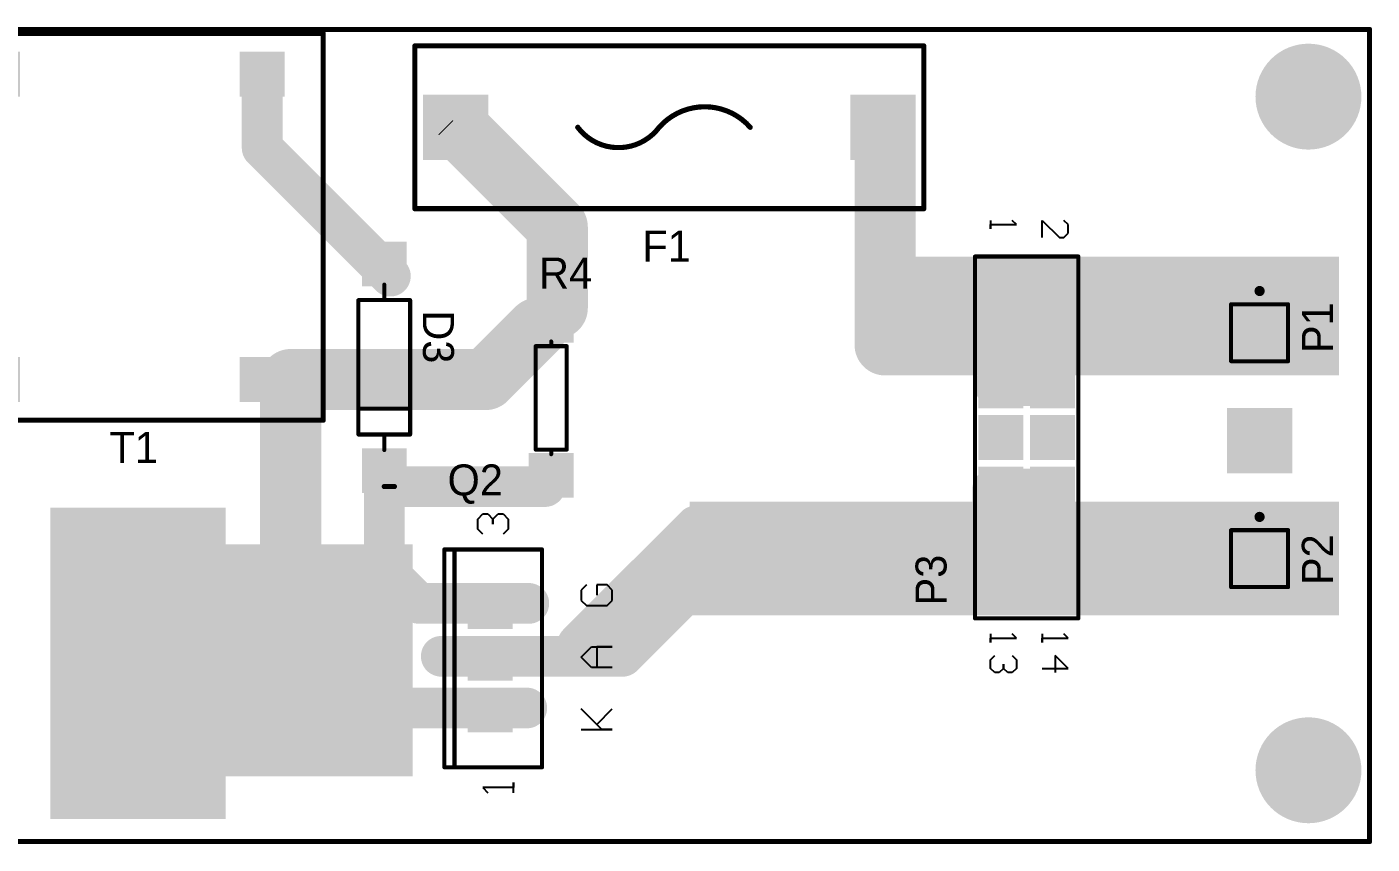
# Model space of a CAD drawing. Header units: millimetres. Extents: x 2 to 118, y 18 to 59.
# Drawn here: x 51.5 to 117.6, y 18.4 to 58.5 of the extents above; entities that cross this region are included whole.
import ezdxf

# ---------------------------------------------------------------- set-up
doc = ezdxf.new("R2010")
doc.units = ezdxf.units.MM
for name, color, linetype in [('BottomLayer', 5, 'Continuous'), ('BottomSolder', 6, 'Continuous'), ('Mechanical13', 56, 'Continuous'), ('MultiLayer', 9, 'Continuous'), ('TopLayer', 1, 'Continuous'), ('TopOverlay', 2, 'Continuous'), ('TopSolder', 216, 'Continuous')]:
    doc.layers.add(name, color=color, linetype=linetype)

# ---------------------------------------------------------------- blocks, each defined once
blk = doc.blocks.new('DIODE_0_4_3')
at = {"layer": 'BottomLayer'}
for points in [[(-6.08, -1), (-4.08, -1), (-6.08, 1), (-4.08, 1)], [(4.08, -1), (6.08, -1), (4.08, 1), (6.08, 1)]]:
    blk.add_solid(points, dxfattribs=at)
at = {"layer": 'BottomSolder'}
for points in [[(-6.182, -1.102), (-3.978, -1.102), (-6.182, 1.102), (-3.978, 1.102)], [(3.978, -1.102), (6.182, -1.102), (3.978, 1.102), (6.182, 1.102)]]:
    blk.add_solid(points, dxfattribs=at)
at = {"layer": 'MultiLayer'}
for points in [[(-6.08, -1), (-4.08, -1), (-6.08, 1), (-4.08, 1)], [(4.08, -1), (6.08, -1), (4.08, 1), (6.08, 1)]]:
    blk.add_solid(points, dxfattribs=at)
at = {"layer": 'TopLayer'}
for points in [[(-6.08, -1), (-4.08, -1), (-6.08, 1), (-4.08, 1)], [(4.08, -1), (6.08, -1), (4.08, 1), (6.08, 1)]]:
    blk.add_solid(points, dxfattribs=at)
at = {"layer": 'TopOverlay', "const_width": 0.2}
for points in [[(3.302, 1.27), (-3.302, 1.27)], [(-3.302, -1.27), (-3.302, 1.27)], [(2.032, -1.27), (2.032, 1.27)], [(3.302, -1.27), (3.302, 1.27)], [(-3.302, 0), (-4.064, 0)], [(4.064, 0), (3.302, 0)], [(3.302, -1.27), (-3.302, -1.27)]]:
    blk.add_lwpolyline(points, dxfattribs=at)
at = {"layer": 'TopOverlay', "const_width": 0.1}
for points in [[(-3.352, 1.27, 1), (-3.252, 1.27, 1)], [(-3.352, 1.27, 1), (-3.252, 1.27, 1)], [(1.982, 1.27, 1), (2.082, 1.27, 1)], [(3.252, 1.27, 1), (3.352, 1.27, 1)], [(3.252, 1.27, 1), (3.352, 1.27, 1)], [(-4.114, 0, 1), (-4.014, 0, 1)], [(-3.352, 0, 1), (-3.252, 0, 1)], [(3.252, 0, 1), (3.352, 0, 1)], [(4.014, 0, 1), (4.114, 0, 1)], [(-3.352, -1.27, 1), (-3.252, -1.27, 1)], [(-3.352, -1.27, 1), (-3.252, -1.27, 1)], [(1.982, -1.27, 1), (2.082, -1.27, 1)], [(3.252, -1.27, 1), (3.352, -1.27, 1)], [(3.252, -1.27, 1), (3.352, -1.27, 1)]]:
    blk.add_lwpolyline(points, format="xyb", close=True, dxfattribs=at)
at = {"layer": 'TopSolder'}
for points in [[(-6.182, -1.102), (-3.978, -1.102), (-6.182, 1.102), (-3.978, 1.102)], [(3.978, -1.102), (6.182, -1.102), (3.978, 1.102), (6.182, 1.102)]]:
    blk.add_solid(points, dxfattribs=at)
blk = doc.blocks.new('F_______4')
at = {"layer": 'BottomLayer'}
for points in [[(0.5, -1.5), (3.5, -1.5), (0.5, 1.5), (3.5, 1.5)], [(21.5, -1.5), (24.5, -1.5), (21.5, 1.5), (24.5, 1.5)]]:
    blk.add_solid(points, dxfattribs=at)
at = {"layer": 'BottomSolder'}
for points in [[(0.398, -1.602), (3.602, -1.602), (0.398, 1.602), (3.602, 1.602)], [(21.398, -1.602), (24.602, -1.602), (21.398, 1.602), (24.602, 1.602)]]:
    blk.add_solid(points, dxfattribs=at)
at = {"layer": 'MultiLayer'}
for points in [[(0.5, -1.5), (3.5, -1.5), (0.5, 1.5), (3.5, 1.5)], [(21.5, -1.5), (24.5, -1.5), (21.5, 1.5), (24.5, 1.5)]]:
    blk.add_solid(points, dxfattribs=at)
at = {"layer": 'TopLayer'}
for points in [[(0.5, -1.5), (3.5, -1.5), (0.5, 1.5), (3.5, 1.5)], [(21.5, -1.5), (24.5, -1.5), (21.5, 1.5), (24.5, 1.5)]]:
    blk.add_solid(points, dxfattribs=at)
at = {"layer": 'TopOverlay', "const_width": 0.254}
for points in [[(0, 2), (0, 4)], [(0, 4), (25, 4)], [(25, 2), (25, 4)], [(0, -2), (0, 2)], [(25, -4), (25, 2)], [(25, -2), (25, 2)], [(0, -4), (0, -2)], [(0, -4), (25, -4)]]:
    blk.add_lwpolyline(points, dxfattribs=at)
at = {"layer": 'TopOverlay', "const_width": 0.127}
for points in [[(-0.064, 4, 1), (0.064, 4, 1)], [(-0.064, 4, 1), (0.064, 4, 1)], [(24.937, 4, 1), (25.064, 4, 1)], [(24.937, 4, 1), (25.064, 4, 1)], [(-0.064, 2, 1), (0.064, 2, 1)], [(-0.064, 2, 1), (0.064, 2, 1)], [(24.937, 2, 1), (25.064, 2, 1)], [(24.937, 2, 1), (25.064, 2, 1)], [(24.937, 2, 1), (25.064, 2, 1)], [(7.936, 0, 1), (8.063, 0, 1)], [(11.936, 0, 1), (12.063, 0, 1)], [(11.936, 0, 1), (12.063, 0, 1)], [(16.409, 0, 1), (16.536, 0, 1)], [(-0.064, -2, 1), (0.064, -2, 1)], [(-0.064, -2, 1), (0.064, -2, 1)], [(24.937, -2, 1), (25.064, -2, 1)], [(-0.064, -4, 1), (0.064, -4, 1)], [(-0.064, -4, 1), (0.064, -4, 1)], [(24.937, -4, 1), (25.064, -4, 1)], [(24.937, -4, 1), (25.064, -4, 1)]]:
    blk.add_lwpolyline(points, format="xyb", close=True, dxfattribs=at)
at = {"layer": 'TopOverlay', "const_width": 0.254}
for points in [[(12, 0, -0.4514), (16.472, 0)], [(12, 0, -0.500001), (8, 0)]]:
    blk.add_lwpolyline(points, format="xyb", dxfattribs=at)
at = {"layer": 'TopSolder'}
for points in [[(0.398, -1.602), (3.602, -1.602), (0.398, 1.602), (3.602, 1.602)], [(21.398, -1.602), (24.602, -1.602), (21.398, 1.602), (24.602, 1.602)]]:
    blk.add_solid(points, dxfattribs=at)
blk = doc.blocks.new('PIN1_5')
at = {"layer": 'BottomLayer'}
blk.add_solid([(-1.5, -1.5), (1.5, -1.5), (-1.5, 1.5), (1.5, 1.5)], dxfattribs=at)
at = {"layer": 'BottomSolder'}
blk.add_solid([(-1.602, -1.602), (1.602, -1.602), (-1.602, 1.602), (1.602, 1.602)], dxfattribs=at)
at = {"layer": 'MultiLayer'}
blk.add_solid([(-1.5, -1.5), (1.5, -1.5), (-1.5, 1.5), (1.5, 1.5)], dxfattribs=at)
at = {"layer": 'TopLayer'}
blk.add_solid([(-1.5, -1.5), (1.5, -1.5), (-1.5, 1.5), (1.5, 1.5)], dxfattribs=at)
at = {"layer": 'TopOverlay'}
for points, const_width in [([(0.125, 2.05, 1), (-0.125, 2.05, 1)], 0.25), ([(-0.188, 2.05, 1), (-0.063, 2.05, 1)], 0.125), ([(0.063, 2.05, 1), (0.188, 2.05, 1)], 0.125), ([(-1.45, 1.4, 1), (-1.35, 1.4, 1)], 0.1), ([(-1.45, 1.4, 1), (-1.35, 1.4, 1)], 0.1), ([(1.35, 1.4, 1), (1.45, 1.4, 1)], 0.1), ([(1.35, 1.4, 1), (1.45, 1.4, 1)], 0.1), ([(-1.45, -1.4, 1), (-1.35, -1.4, 1)], 0.1), ([(-1.45, -1.4, 1), (-1.35, -1.4, 1)], 0.1), ([(1.35, -1.4, 1), (1.45, -1.4, 1)], 0.1), ([(1.35, -1.4, 1), (1.45, -1.4, 1)], 0.1)]:
    blk.add_lwpolyline(points, format="xyb", close=True, dxfattribs=dict(at, const_width=const_width))
at = {"layer": 'TopOverlay', "const_width": 0.2}
for points in [[(-1.4, 1.4), (1.4, 1.4)], [(-1.4, -1.4), (-1.4, 1.4)], [(1.4, -1.4), (1.4, 1.4)], [(-1.4, -1.4), (1.4, -1.4)]]:
    blk.add_lwpolyline(points, dxfattribs=at)
at = {"layer": 'TopSolder'}
blk.add_solid([(-1.602, -1.602), (1.602, -1.602), (-1.602, 1.602), (1.602, 1.602)], dxfattribs=at)
blk = doc.blocks.new('PIN1_6')
at = {"layer": 'BottomLayer'}
blk.add_solid([(-1.5, -1.5), (1.5, -1.5), (-1.5, 1.5), (1.5, 1.5)], dxfattribs=at)
at = {"layer": 'BottomSolder'}
blk.add_solid([(-1.602, -1.602), (1.602, -1.602), (-1.602, 1.602), (1.602, 1.602)], dxfattribs=at)
at = {"layer": 'MultiLayer'}
blk.add_solid([(-1.5, -1.5), (1.5, -1.5), (-1.5, 1.5), (1.5, 1.5)], dxfattribs=at)
at = {"layer": 'TopLayer'}
blk.add_solid([(-1.5, -1.5), (1.5, -1.5), (-1.5, 1.5), (1.5, 1.5)], dxfattribs=at)
at = {"layer": 'TopOverlay'}
for points, const_width in [([(0.125, 2.05, 1), (-0.125, 2.05, 1)], 0.25), ([(-0.188, 2.05, 1), (-0.063, 2.05, 1)], 0.125), ([(0.063, 2.05, 1), (0.188, 2.05, 1)], 0.125), ([(-1.45, 1.4, 1), (-1.35, 1.4, 1)], 0.1), ([(-1.45, 1.4, 1), (-1.35, 1.4, 1)], 0.1), ([(1.35, 1.4, 1), (1.45, 1.4, 1)], 0.1), ([(1.35, 1.4, 1), (1.45, 1.4, 1)], 0.1), ([(-1.45, -1.4, 1), (-1.35, -1.4, 1)], 0.1), ([(-1.45, -1.4, 1), (-1.35, -1.4, 1)], 0.1), ([(1.35, -1.4, 1), (1.45, -1.4, 1)], 0.1), ([(1.35, -1.4, 1), (1.45, -1.4, 1)], 0.1)]:
    blk.add_lwpolyline(points, format="xyb", close=True, dxfattribs=dict(at, const_width=const_width))
at = {"layer": 'TopOverlay', "const_width": 0.2}
for points in [[(-1.4, 1.4), (1.4, 1.4)], [(-1.4, -1.4), (-1.4, 1.4)], [(1.4, -1.4), (1.4, 1.4)], [(-1.4, -1.4), (1.4, -1.4)]]:
    blk.add_lwpolyline(points, dxfattribs=at)
at = {"layer": 'TopSolder'}
blk.add_solid([(-1.602, -1.602), (1.602, -1.602), (-1.602, 1.602), (1.602, 1.602)], dxfattribs=at)
blk = doc.blocks.new('HDR2X7_7')
at = {"layer": 'BottomLayer'}
for points in [[(-1, 1.54), (1, 1.54), (-1, 3.54), (1, 3.54)], [(1.54, 1.54), (3.54, 1.54), (1.54, 3.54), (3.54, 3.54)], [(4.08, 1.54), (6.08, 1.54), (4.08, 3.54), (6.08, 3.54)], [(6.62, 1.54), (8.62, 1.54), (6.62, 3.54), (8.62, 3.54)], [(9.16, 1.54), (11.16, 1.54), (9.16, 3.54), (11.16, 3.54)], [(11.7, 1.54), (13.7, 1.54), (11.7, 3.54), (13.7, 3.54)], [(14.24, 1.54), (16.24, 1.54), (14.24, 3.54), (16.24, 3.54)], [(-1, -1), (1, -1), (-1, 1), (1, 1)], [(1.54, -1), (3.54, -1), (1.54, 1), (3.54, 1)], [(4.08, -1), (6.08, -1), (4.08, 1), (6.08, 1)], [(6.62, -1), (8.62, -1), (6.62, 1), (8.62, 1)], [(9.16, -1), (11.16, -1), (9.16, 1), (11.16, 1)], [(11.7, -1), (13.7, -1), (11.7, 1), (13.7, 1)], [(14.24, -1), (16.24, -1), (14.24, 1), (16.24, 1)]]:
    blk.add_solid(points, dxfattribs=at)
at = {"layer": 'BottomSolder'}
for points in [[(-1.102, 1.438), (1.102, 1.438), (-1.102, 3.642), (1.102, 3.642)], [(1.438, 1.438), (3.642, 1.438), (1.438, 3.642), (3.642, 3.642)], [(3.978, 1.438), (6.182, 1.438), (3.978, 3.642), (6.182, 3.642)], [(6.518, 1.438), (8.722, 1.438), (6.518, 3.642), (8.722, 3.642)], [(9.058, 1.438), (11.262, 1.438), (9.058, 3.642), (11.262, 3.642)], [(11.598, 1.438), (13.802, 1.438), (11.598, 3.642), (13.802, 3.642)], [(14.138, 1.438), (16.342, 1.438), (14.138, 3.642), (16.342, 3.642)], [(-1.102, -1.102), (1.102, -1.102), (-1.102, 1.102), (1.102, 1.102)], [(1.438, -1.102), (3.642, -1.102), (1.438, 1.102), (3.642, 1.102)], [(3.978, -1.102), (6.182, -1.102), (3.978, 1.102), (6.182, 1.102)], [(6.518, -1.102), (8.722, -1.102), (6.518, 1.102), (8.722, 1.102)], [(9.058, -1.102), (11.262, -1.102), (9.058, 1.102), (11.262, 1.102)], [(11.598, -1.102), (13.802, -1.102), (11.598, 1.102), (13.802, 1.102)], [(14.138, -1.102), (16.342, -1.102), (14.138, 1.102), (16.342, 1.102)]]:
    blk.add_solid(points, dxfattribs=at)
at = {"layer": 'MultiLayer'}
for points in [[(-1, 1.54), (1, 1.54), (-1, 3.54), (1, 3.54)], [(1.54, 1.54), (3.54, 1.54), (1.54, 3.54), (3.54, 3.54)], [(4.08, 1.54), (6.08, 1.54), (4.08, 3.54), (6.08, 3.54)], [(6.62, 1.54), (8.62, 1.54), (6.62, 3.54), (8.62, 3.54)], [(9.16, 1.54), (11.16, 1.54), (9.16, 3.54), (11.16, 3.54)], [(11.7, 1.54), (13.7, 1.54), (11.7, 3.54), (13.7, 3.54)], [(14.24, 1.54), (16.24, 1.54), (14.24, 3.54), (16.24, 3.54)], [(-1, -1), (1, -1), (-1, 1), (1, 1)], [(1.54, -1), (3.54, -1), (1.54, 1), (3.54, 1)], [(4.08, -1), (6.08, -1), (4.08, 1), (6.08, 1)], [(6.62, -1), (8.62, -1), (6.62, 1), (8.62, 1)], [(9.16, -1), (11.16, -1), (9.16, 1), (11.16, 1)], [(11.7, -1), (13.7, -1), (11.7, 1), (13.7, 1)], [(14.24, -1), (16.24, -1), (14.24, 1), (16.24, 1)]]:
    blk.add_solid(points, dxfattribs=at)
at = {"layer": 'TopLayer'}
for points in [[(-1, 1.54), (1, 1.54), (-1, 3.54), (1, 3.54)], [(1.54, 1.54), (3.54, 1.54), (1.54, 3.54), (3.54, 3.54)], [(4.08, 1.54), (6.08, 1.54), (4.08, 3.54), (6.08, 3.54)], [(6.62, 1.54), (8.62, 1.54), (6.62, 3.54), (8.62, 3.54)], [(9.16, 1.54), (11.16, 1.54), (9.16, 3.54), (11.16, 3.54)], [(11.7, 1.54), (13.7, 1.54), (11.7, 3.54), (13.7, 3.54)], [(14.24, 1.54), (16.24, 1.54), (14.24, 3.54), (16.24, 3.54)], [(-1, -1), (1, -1), (-1, 1), (1, 1)], [(1.54, -1), (3.54, -1), (1.54, 1), (3.54, 1)], [(4.08, -1), (6.08, -1), (4.08, 1), (6.08, 1)], [(6.62, -1), (8.62, -1), (6.62, 1), (8.62, 1)], [(9.16, -1), (11.16, -1), (9.16, 1), (11.16, 1)], [(11.7, -1), (13.7, -1), (11.7, 1), (13.7, 1)], [(14.24, -1), (16.24, -1), (14.24, 1), (16.24, 1)]]:
    blk.add_solid(points, dxfattribs=at)
at = {"layer": 'TopOverlay'}
for p, q in [((-2.836, 3.302), (-3.048, 3.09)), ((-3.048, 2.032), (-2.202, 2.878)), ((-2.413, 3.302), (-2.836, 3.302)), ((-2.202, 3.09), (-2.413, 3.302)), ((-2.202, 2.878), (-2.202, 3.09)), ((17.484, 3.302), (17.272, 3.09)), ((17.484, 2.032), (17.484, 3.302)), ((18.965, 3.302), (18.33, 2.667)), ((18.33, 2.667), (19.176, 2.667)), ((18.965, 2.032), (18.965, 3.302)), ((-2.202, 2.032), (-3.048, 2.032)), ((17.272, 2.032), (17.695, 2.032)), ((17.695, 2.032), (17.484, 2.032)), ((-2.836, 0.762), (-3.048, 0.55)), ((-2.836, -0.508), (-2.836, 0.762)), ((17.484, 0.762), (17.272, 0.55)), ((17.484, -0.508), (17.484, 0.762)), ((18.33, 0.55), (18.542, 0.762)), ((18.542, 0.762), (18.965, 0.762)), ((18.965, 0.762), (19.176, 0.55)), ((18.965, 0.127), (18.753, 0.127)), ((18.753, 0.127), (18.965, 0.127)), ((19.176, 0.338), (18.965, 0.127)), ((18.965, 0.127), (19.176, -0.085)), ((19.176, 0.55), (19.176, 0.338)), ((-3.048, -0.508), (-2.625, -0.508)), ((-2.625, -0.508), (-2.836, -0.508)), ((17.272, -0.508), (17.695, -0.508)), ((17.695, -0.508), (17.484, -0.508)), ((18.542, -0.508), (18.33, -0.296)), ((18.965, -0.508), (18.542, -0.508)), ((19.176, -0.296), (18.965, -0.508)), ((19.176, -0.085), (19.176, -0.296))]:
    blk.add_line(p, q, dxfattribs=at)
at = {"layer": 'TopOverlay', "const_width": 0.2}
for points in [[(16.51, 3.81), (-1.27, 3.81)], [(-1.27, -1.27), (-1.27, 3.81)], [(16.51, -1.27), (16.51, 3.81)], [(16.51, -1.27), (-1.27, -1.27)]]:
    blk.add_lwpolyline(points, dxfattribs=at)
at = {"layer": 'TopOverlay', "const_width": 0.1}
for points in [[(-1.32, 3.81, 1), (-1.22, 3.81, 1)], [(-1.32, 3.81, 1), (-1.22, 3.81, 1)], [(16.46, 3.81, 1), (16.56, 3.81, 1)], [(16.46, 3.81, 1), (16.56, 3.81, 1)], [(-1.32, -1.27, 1), (-1.22, -1.27, 1)], [(-1.32, -1.27, 1), (-1.22, -1.27, 1)], [(16.46, -1.27, 1), (16.56, -1.27, 1)], [(16.46, -1.27, 1), (16.56, -1.27, 1)]]:
    blk.add_lwpolyline(points, format="xyb", close=True, dxfattribs=at)
at = {"layer": 'TopSolder'}
for points in [[(-1.102, 1.438), (1.102, 1.438), (-1.102, 3.642), (1.102, 3.642)], [(1.438, 1.438), (3.642, 1.438), (1.438, 3.642), (3.642, 3.642)], [(3.978, 1.438), (6.182, 1.438), (3.978, 3.642), (6.182, 3.642)], [(6.518, 1.438), (8.722, 1.438), (6.518, 3.642), (8.722, 3.642)], [(9.058, 1.438), (11.262, 1.438), (9.058, 3.642), (11.262, 3.642)], [(11.598, 1.438), (13.802, 1.438), (11.598, 3.642), (13.802, 3.642)], [(14.138, 1.438), (16.342, 1.438), (14.138, 3.642), (16.342, 3.642)], [(-1.102, -1.102), (1.102, -1.102), (-1.102, 1.102), (1.102, 1.102)], [(1.438, -1.102), (3.642, -1.102), (1.438, 1.102), (3.642, 1.102)], [(3.978, -1.102), (6.182, -1.102), (3.978, 1.102), (6.182, 1.102)], [(6.518, -1.102), (8.722, -1.102), (6.518, 1.102), (8.722, 1.102)], [(9.058, -1.102), (11.262, -1.102), (9.058, 1.102), (11.262, 1.102)], [(11.598, -1.102), (13.802, -1.102), (11.598, 1.102), (13.802, 1.102)], [(14.138, -1.102), (16.342, -1.102), (14.138, 1.102), (16.342, 1.102)]]:
    blk.add_solid(points, dxfattribs=at)
blk = doc.blocks.new('TO_220_AB_10')
at = {"layer": 'BottomLayer'}
for points in [[(-3.54, -1), (-1.54, -1), (-3.54, 1), (-1.54, 1)], [(-1, -1), (1, -1), (-1, 1), (1, 1)], [(1.54, -1), (3.54, -1), (1.54, 1), (3.54, 1)]]:
    blk.add_solid(points, dxfattribs=at)
at = {"layer": 'BottomSolder'}
for points in [[(-3.642, -1.102), (-1.438, -1.102), (-3.642, 1.102), (-1.438, 1.102)], [(-1.102, -1.102), (1.102, -1.102), (-1.102, 1.102), (1.102, 1.102)], [(1.438, -1.102), (3.642, -1.102), (1.438, 1.102), (3.642, 1.102)]]:
    blk.add_solid(points, dxfattribs=at)
at = {"layer": 'MultiLayer'}
for points in [[(-3.54, -1), (-1.54, -1), (-3.54, 1), (-1.54, 1)], [(-1, -1), (1, -1), (-1, 1), (1, 1)], [(1.54, -1), (3.54, -1), (1.54, 1), (3.54, 1)]]:
    blk.add_solid(points, dxfattribs=at)
at = {"layer": 'TopLayer'}
for points in [[(-3.54, -1), (-1.54, -1), (-3.54, 1), (-1.54, 1)], [(-1, -1), (1, -1), (-1, 1), (1, 1)], [(1.54, -1), (3.54, -1), (1.54, 1), (3.54, 1)]]:
    blk.add_solid(points, dxfattribs=at)
at = {"layer": 'TopOverlay'}
for p, q in [((-6.354, 0.357), (-6.604, 0.107)), ((-6.354, -1.143), (-6.354, 0.357)), ((6.096, 0.361), (6.346, 0.611)), ((6.346, 0.611), (6.846, 0.611)), ((6.846, 0.611), (7.096, 0.361)), ((7.096, 0.111), (6.846, -0.139)), ((7.096, 0.361), (7.096, 0.111)), ((6.346, -0.889), (6.096, -0.639)), ((6.846, -0.139), (6.596, -0.139)), ((6.596, -0.139), (6.846, -0.139)), ((6.846, -0.139), (7.096, -0.389)), ((7.096, -0.639), (6.846, -0.889)), ((7.096, -0.389), (7.096, -0.639)), ((-6.604, -1.143), (-6.104, -1.143)), ((-6.104, -1.143), (-6.354, -1.143)), ((6.846, -0.889), (6.346, -0.889))]:
    blk.add_line(p, q, dxfattribs=at)
at = {"layer": 'TopOverlay', "const_width": 0.2}
for points in [[(-5.35, 2.25), (-5.35, -2.55)], [(-5.35, 2.25), (5.35, 2.25)], [(5.35, 2.25), (5.35, -2.55)], [(-5.35, 1.75), (5.35, 1.75)], [(-5.35, -2.55), (5.35, -2.55)]]:
    blk.add_lwpolyline(points, dxfattribs=at)
at = {"layer": 'TopOverlay', "const_width": 0.1}
for points in [[(-5.4, 2.25, 1), (-5.3, 2.25, 1)], [(-5.4, 2.25, 1), (-5.3, 2.25, 1)], [(5.3, 2.25, 1), (5.4, 2.25, 1)], [(5.3, 2.25, 1), (5.4, 2.25, 1)], [(-5.4, 1.75, 1), (-5.3, 1.75, 1)], [(5.3, 1.75, 1), (5.4, 1.75, 1)], [(-5.4, -2.55, 1), (-5.3, -2.55, 1)], [(-5.4, -2.55, 1), (-5.3, -2.55, 1)], [(5.3, -2.55, 1), (5.4, -2.55, 1)], [(5.3, -2.55, 1), (5.4, -2.55, 1)]]:
    blk.add_lwpolyline(points, format="xyb", close=True, dxfattribs=at)
at = {"layer": 'TopSolder'}
for points in [[(-3.642, -1.102), (-1.438, -1.102), (-3.642, 1.102), (-1.438, 1.102)], [(-1.102, -1.102), (1.102, -1.102), (-1.102, 1.102), (1.102, 1.102)], [(1.438, -1.102), (3.642, -1.102), (1.438, 1.102), (3.642, 1.102)]]:
    blk.add_solid(points, dxfattribs=at)
blk = doc.blocks.new('AXIAL_0_3_14')
at = {"layer": 'BottomLayer'}
for points in [[(-4.81, -1), (-2.81, -1), (-4.81, 1), (-2.81, 1)], [(2.81, -1), (4.81, -1), (2.81, 1), (4.81, 1)]]:
    blk.add_solid(points, dxfattribs=at)
at = {"layer": 'BottomSolder'}
for points in [[(-4.912, -1.102), (-2.708, -1.102), (-4.912, 1.102), (-2.708, 1.102)], [(2.708, -1.102), (4.912, -1.102), (2.708, 1.102), (4.912, 1.102)]]:
    blk.add_solid(points, dxfattribs=at)
at = {"layer": 'MultiLayer'}
for points in [[(-4.81, -1), (-2.81, -1), (-4.81, 1), (-2.81, 1)], [(2.81, -1), (4.81, -1), (2.81, 1), (4.81, 1)]]:
    blk.add_solid(points, dxfattribs=at)
at = {"layer": 'TopLayer'}
for points in [[(-4.81, -1), (-2.81, -1), (-4.81, 1), (-2.81, 1)], [(2.81, -1), (4.81, -1), (2.81, 1), (4.81, 1)]]:
    blk.add_solid(points, dxfattribs=at)
at = {"layer": 'TopOverlay', "const_width": 0.2}
for points in [[(-2.54, 0.762), (-2.54, -0.762)], [(-2.54, 0.762), (2.54, 0.762)], [(2.54, 0.762), (2.54, 0)], [(-2.769, 0), (-2.54, 0)], [(2.54, 0), (2.769, 0)], [(2.54, 0), (2.54, -0.762)], [(-2.54, -0.762), (2.54, -0.762)]]:
    blk.add_lwpolyline(points, dxfattribs=at)
at = {"layer": 'TopOverlay', "const_width": 0.1}
for points in [[(-2.59, 0.762, 1), (-2.49, 0.762, 1)], [(-2.59, 0.762, 1), (-2.49, 0.762, 1)], [(2.49, 0.762, 1), (2.59, 0.762, 1)], [(2.49, 0.762, 1), (2.59, 0.762, 1)], [(-2.819, 0, 1), (-2.719, 0, 1)], [(-2.59, 0, 1), (-2.49, 0, 1)], [(2.49, 0, 1), (2.59, 0, 1)], [(2.49, 0, 1), (2.59, 0, 1)], [(2.49, 0, 1), (2.59, 0, 1)], [(2.719, 0, 1), (2.819, 0, 1)], [(-2.59, -0.762, 1), (-2.49, -0.762, 1)], [(-2.59, -0.762, 1), (-2.49, -0.762, 1)], [(2.49, -0.762, 1), (2.59, -0.762, 1)], [(2.49, -0.762, 1), (2.59, -0.762, 1)]]:
    blk.add_lwpolyline(points, format="xyb", close=True, dxfattribs=at)
at = {"layer": 'TopSolder'}
for points in [[(-4.912, -1.102), (-2.708, -1.102), (-4.912, 1.102), (-2.708, 1.102)], [(2.708, -1.102), (4.912, -1.102), (2.708, 1.102), (4.912, 1.102)]]:
    blk.add_solid(points, dxfattribs=at)
blk = doc.blocks.new('TRAFOSKPT17_15')
at = {"layer": 'BottomLayer'}
for points in [[(0, 14), (2, 14), (0, 16), (2, 16)], [(13, 14), (15, 14), (13, 16), (15, 16)], [(0, -1), (2, -1), (0, 1), (2, 1)], [(13, -1), (15, -1), (13, 1), (15, 1)]]:
    blk.add_solid(points, dxfattribs=at)
at = {"layer": 'BottomSolder'}
for points in [[(-0.102, 13.898), (2.102, 13.898), (-0.102, 16.102), (2.102, 16.102)], [(12.898, 13.898), (15.102, 13.898), (12.898, 16.102), (15.102, 16.102)], [(-0.102, -1.102), (2.102, -1.102), (-0.102, 1.102), (2.102, 1.102)], [(12.898, -1.102), (15.102, -1.102), (12.898, 1.102), (15.102, 1.102)]]:
    blk.add_solid(points, dxfattribs=at)
at = {"layer": 'MultiLayer'}
for points in [[(0, 14), (2, 14), (0, 16), (2, 16)], [(13, 14), (15, 14), (13, 16), (15, 16)], [(0, -1), (2, -1), (0, 1), (2, 1)], [(13, -1), (15, -1), (13, 1), (15, 1)]]:
    blk.add_solid(points, dxfattribs=at)
at = {"layer": 'TopLayer'}
for points in [[(0, 14), (2, 14), (0, 16), (2, 16)], [(13, 14), (15, 14), (13, 16), (15, 16)], [(0, -1), (2, -1), (0, 1), (2, 1)], [(13, -1), (15, -1), (13, 1), (15, 1)]]:
    blk.add_solid(points, dxfattribs=at)
at = {"layer": 'TopOverlay', "const_width": 0.254}
for points in [[(-2, 17), (17, 17)], [(-2, -2), (-2, 17)], [(17, -2), (17, 17)], [(-2, -2), (17, -2)]]:
    blk.add_lwpolyline(points, dxfattribs=at)
at = {"layer": 'TopOverlay', "const_width": 0.127}
for points in [[(-2.064, 17, 1), (-1.937, 17, 1)], [(-2.064, 17, 1), (-1.937, 17, 1)], [(16.936, 17, 1), (17.063, 17, 1)], [(16.936, 17, 1), (17.063, 17, 1)], [(-2.064, -2, 1), (-1.937, -2, 1)], [(-2.064, -2, 1), (-1.937, -2, 1)], [(16.936, -2, 1), (17.063, -2, 1)], [(16.936, -2, 1), (17.063, -2, 1)]]:
    blk.add_lwpolyline(points, format="xyb", close=True, dxfattribs=at)
at = {"layer": 'TopSolder'}
for points in [[(-0.102, 13.898), (2.102, 13.898), (-0.102, 16.102), (2.102, 16.102)], [(12.898, 13.898), (15.102, 13.898), (12.898, 16.102), (15.102, 16.102)], [(-0.102, -1.102), (2.102, -1.102), (-0.102, 1.102), (2.102, 1.102)], [(12.898, -1.102), (15.102, -1.102), (12.898, 1.102), (15.102, 1.102)]]:
    blk.add_solid(points, dxfattribs=at)

msp = doc.modelspace()

# ---------------------------------------------------------------- linework, layer by layer
at = {"layer": 'BottomLayer'}
for points, const_width in [([(113.25, 55.1, 1), (115.75, 55.1, 1)], 2.5), ([(62.6, 55.2, 1), (63.6, 55.2, 1)], 1), ([(71.988, 53.562, 1), (73.488, 53.562, 1)], 1.5), ([(92.954, 53.594, 1), (94.454, 53.594, 1)], 1.5), ([(71.636, 53.562, 1), (72.636, 53.562, 1)], 1), ([(72.238, 53.562, 1), (73.238, 53.562, 1)], 1), ([(62.6, 52.58, 1), (63.6, 52.58, 1)], 1), ([(62.6, 52.58, 1), (63.6, 52.58, 1)], 1), ([(71.854, 53.594, 1), (72.354, 53.594, 1)], 0.5), ([(71.886, 53.562, 1), (72.386, 53.562, 1)], 0.5), ([(76.85, 48.7, 1), (78.35, 48.7, 1)], 1.5), ([(76.85, 48.7, 1), (78.35, 48.7, 1)], 1.5), ([(68.9, 46.28, 1), (69.9, 46.28, 1)], 1), ([(98.589, 45.974, 1), (99.589, 45.974, 1)], 1), ([(101.129, 45.974, 1), (102.129, 45.974, 1)], 1), ([(101.129, 45.974, 1), (102.129, 45.974, 1)], 1), ([(76.85, 44.71, 1), (78.35, 44.71, 1)], 1.5), ([(77.1, 44.71, 1), (78.1, 44.71, 1)], 1), ([(75.85, 43.71, 1), (77.35, 43.71, 1)], 1.5), ([(76.1, 43.71, 1), (77.1, 43.71, 1)], 1), ([(92.954, 42.9, 1), (94.454, 42.9, 1)], 1.5), ([(98.589, 43.434, 1), (99.589, 43.434, 1)], 1), ([(101.129, 43.434, 1), (102.129, 43.434, 1)], 1), ([(101.129, 43.434, 1), (102.129, 43.434, 1)], 1), ([(101.129, 43.434, 1), (102.129, 43.434, 1)], 1), ([(63.75, 41.2, 1), (65.25, 41.2, 1)], 1.5), ([(63.75, 41.2, 1), (65.25, 41.2, 1)], 1.5), ([(73.34, 41.2, 1), (74.84, 41.2, 1)], 1.5), ([(73.34, 41.2, 1), (74.84, 41.2, 1)], 1.5), ([(98.589, 40.894, 1), (99.589, 40.894, 1)], 1), ([(101.129, 40.894, 1), (102.129, 40.894, 1)], 1), ([(101.129, 40.894, 1), (102.129, 40.894, 1)], 1), ([(68.6, 36.12, 1), (69.6, 36.12, 1)], 1), ([(68.6, 35.941, 1), (69.6, 35.941, 1)], 1), ([(68.6, 35.941, 1), (69.6, 35.941, 1)], 1), ([(69.096, 35.941, 1), (70.096, 35.941, 1)], 1), ([(76.5, 35.941, 1), (77.5, 35.941, 1)], 1), ([(98.489, 35.814, 1), (99.489, 35.814, 1)], 1), ([(98.489, 35.814, 1), (99.489, 35.814, 1)], 1), ([(98.589, 35.814, 1), (99.589, 35.814, 1)], 1), ([(98.589, 35.814, 1), (99.589, 35.814, 1)], 1), ([(101.029, 35.814, 1), (102.029, 35.814, 1)], 1), ([(101.029, 35.814, 1), (102.029, 35.814, 1)], 1), ([(69.036, 35.941, 1), (69.163, 35.941, 1)], 0.127), ([(69.532, 35.941, 1), (69.659, 35.941, 1)], 0.127), ([(83.9, 34, 1), (84.9, 34, 1)], 1), ([(98.489, 33.274, 1), (99.489, 33.274, 1)], 1), ([(98.489, 33.274, 1), (99.489, 33.274, 1)], 1), ([(93.917, 32.258, 1), (94.917, 32.258, 1)], 1), ([(97.473, 32.258, 1), (98.473, 32.258, 1)], 1), ([(97.473, 32.258, 1), (98.473, 32.258, 1)], 1), ([(68.6, 31.9, 1), (69.6, 31.9, 1)], 1), ([(68.6, 31.9, 1), (69.6, 31.9, 1)], 1), ([(84.717, 32.004, 1), (85.717, 32.004, 1)], 1), ([(84.967, 32.258, 1), (85.467, 32.258, 1)], 0.5), ([(84.967, 32.004, 1), (85.467, 32.004, 1)], 0.5), ([(98.489, 30.734, 1), (99.489, 30.734, 1)], 1), ([(98.589, 30.734, 1), (99.589, 30.734, 1)], 1), ([(98.589, 30.734, 1), (99.589, 30.734, 1)], 1), ([(101.029, 30.734, 1), (102.029, 30.734, 1)], 1), ([(101.029, 30.734, 1), (102.029, 30.734, 1)], 1), ([(70.3, 30.2, 1), (71.3, 30.2, 1)], 1), ([(70.3, 30.2, 1), (71.3, 30.2, 1)], 1), ([(75.7, 30.2, 1), (76.7, 30.2, 1)], 1), ([(56.45, 27.5, 1), (58.95, 27.5, 1)], 2.5), ([(63.75, 28.1, 1), (65.25, 28.1, 1)], 1.5), ([(63.75, 28.1, 1), (65.25, 28.1, 1)], 1.5), ([(78.1, 28.2, 1), (79.1, 28.2, 1)], 1), ([(71.4, 27.6, 1), (72.4, 27.6, 1)], 1), ([(80.313, 27.6, 1), (81.313, 27.6, 1)], 1), ([(80.313, 27.6, 1), (81.313, 27.6, 1)], 1), ([(66.79, 25.06, 1), (68.29, 25.06, 1)], 1.5), ([(66.79, 25.06, 1), (68.29, 25.06, 1)], 1.5), ([(68.45, 25.06, 1), (69.95, 25.06, 1)], 1.5), ([(68.7, 25.06, 1), (69.7, 25.06, 1)], 1), ([(75.6, 25.06, 1), (76.6, 25.06, 1)], 1), ([(113.25, 22, 1), (115.75, 22, 1)], 2.5)]:
    msp.add_lwpolyline(points, format="xyb", close=True, dxfattribs=dict(at, const_width=const_width))
for points, const_width in [([(63.1, 52.58), (63.1, 55.2)], 2), ([(72.738, 53.562), (77.6, 48.7)], 3), ([(93.704, 42.9), (93.704, 53.594)], 3), ([(72.136, 53.562), (72.738, 53.562)], 2), ([(63.1, 52.58), (69.4, 46.28)], 2), ([(72.104, 53.594), (72.136, 53.562)], 1), ([(77.6, 44.71), (77.6, 48.7)], 3), ([(99.089, 45.974), (101.629, 45.974)], 2), ([(101.629, 43.434), (101.629, 45.974)], 2), ([(76.6, 43.71), (77.6, 44.71)], 2), ([(74.09, 41.2), (76.6, 43.71)], 3), ([(99.089, 43.434), (101.629, 43.434)], 2), ([(101.629, 40.894), (101.629, 43.434)], 2), ([(64.5, 28.1), (64.5, 41.2)], 3), ([(64.5, 41.2), (74.09, 41.2)], 3), ([(99.089, 40.894), (101.629, 40.894)], 2), ([(69.1, 35.941), (69.1, 36.12)], 2), ([(69.1, 31.9), (69.1, 35.941)], 2), ([(69.596, 35.941), (77, 35.941)], 2), ([(98.989, 33.274), (98.989, 35.814)], 2), ([(98.989, 35.814), (99.089, 35.814)], 2), ([(99.089, 35.814), (101.529, 35.814)], 2), ([(101.529, 30.734), (101.529, 35.814)], 2), ([(69.1, 35.941), (69.596, 35.941)], 0.254), ([(78.6, 28.2), (84.4, 34)], 2), ([(97.973, 32.258), (98.989, 33.274)], 2), ([(94.417, 32.258), (97.973, 32.258)], 2), ([(69.1, 31.9), (70.8, 30.2)], 2), ([(80.813, 27.6), (85.217, 32.004)], 2), ([(85.217, 32.004), (85.217, 32.258)], 1), ([(98.989, 30.734), (99.089, 30.734)], 2), ([(99.089, 30.734), (101.529, 30.734)], 2), ([(70.8, 30.2), (76.2, 30.2)], 2), ([(64.5, 28.1), (67.54, 25.06)], 3), ([(71.9, 27.6), (80.813, 27.6)], 2), ([(67.54, 25.06), (69.2, 25.06)], 3), ([(69.2, 25.06), (76.1, 25.06)], 2)]:
    msp.add_lwpolyline(points, dxfattribs=dict(at, const_width=const_width))
for points in [[(93.6, 41.4), (116, 41.4), (93.6, 47.244), (116, 47.244)], [(110.6, 36.7), (113.6, 36.7), (110.6, 39.7), (113.6, 39.7)], [(84.1, 29.61), (116, 29.61), (84.1, 35.2), (116, 35.2)], [(52.7, 19.6), (61.3, 19.6), (52.7, 34.9), (61.3, 34.9)]]:
    msp.add_solid(points, dxfattribs=at)
at = {"layer": 'BottomSolder', "const_width": 2.602}
for points in [[(113.199, 55.1, 1), (115.801, 55.1, 1)], [(56.399, 27.5, 1), (59.001, 27.5, 1)], [(113.199, 22, 1), (115.801, 22, 1)]]:
    msp.add_lwpolyline(points, format="xyb", close=True, dxfattribs=at)
at = {"layer": 'BottomSolder'}
msp.add_solid([(110.498, 36.598), (113.702, 36.598), (110.498, 39.802), (113.702, 39.802)], dxfattribs=at)
at = {"layer": 'Mechanical13', "const_width": 0.254}
for points in [[(2.1, 58.4), (117.5, 58.4)], [(117.5, 18.5), (117.5, 58.4)], [(2.1, 18.5), (117.5, 18.5)]]:
    msp.add_lwpolyline(points, dxfattribs=at)
at = {"layer": 'Mechanical13', "const_width": 0.127}
for points in [[(117.437, 58.4, 1), (117.564, 58.4, 1)], [(117.437, 58.4, 1), (117.564, 58.4, 1)], [(117.437, 18.5, 1), (117.564, 18.5, 1)], [(117.437, 18.5, 1), (117.564, 18.5, 1)]]:
    msp.add_lwpolyline(points, format="xyb", close=True, dxfattribs=at)
at = {"layer": 'MultiLayer', "const_width": 2.5}
for points in [[(113.25, 55.1, 1), (115.75, 55.1, 1)], [(56.45, 27.5, 1), (58.95, 27.5, 1)], [(113.25, 22, 1), (115.75, 22, 1)]]:
    msp.add_lwpolyline(points, format="xyb", close=True, dxfattribs=at)
at = {"layer": 'MultiLayer'}
msp.add_solid([(110.6, 36.7), (113.6, 36.7), (110.6, 39.7), (113.6, 39.7)], dxfattribs=at)
at = {"layer": 'TopLayer', "const_width": 2.5}
for points in [[(113.25, 55.1, 1), (115.75, 55.1, 1)], [(56.45, 27.5, 1), (58.95, 27.5, 1)], [(113.25, 22, 1), (115.75, 22, 1)]]:
    msp.add_lwpolyline(points, format="xyb", close=True, dxfattribs=at)
at = {"layer": 'TopLayer'}
for points in [[(110.6, 36.7), (113.6, 36.7), (110.6, 39.7), (113.6, 39.7)], [(52.8, 21.7), (70.5, 21.7), (52.8, 33.1), (70.5, 33.1)]]:
    msp.add_solid(points, dxfattribs=at)
at = {"layer": 'TopOverlay'}
for p, q in [((79.03, 31.11), (78.776, 30.856)), ((80.046, 31.11), (79.538, 31.11)), ((79.538, 31.11), (79.538, 30.602)), ((80.3, 30.856), (80.046, 31.11)), ((78.776, 30.856), (78.776, 30.348)), ((80.3, 30.348), (80.3, 30.856)), ((78.776, 30.348), (79.03, 30.094)), ((79.03, 30.094), (80.046, 30.094)), ((80.046, 30.094), (80.3, 30.348)), ((78.776, 27.555), (79.284, 28.063)), ((79.284, 28.063), (80.3, 28.063)), ((80.3, 28.063), (79.538, 28.063)), ((79.538, 28.063), (79.538, 27.047)), ((79.284, 27.047), (78.776, 27.555)), ((80.3, 27.047), (79.284, 27.047)), ((79.792, 24), (78.776, 25.016)), ((78.776, 25.016), (79.538, 24.254)), ((79.538, 24.254), (80.3, 25.016)), ((78.776, 24), (80.3, 24)), ((80.3, 24), (79.792, 24))]:
    msp.add_line(p, q, dxfattribs=at)
at = {"layer": 'TopSolder', "const_width": 2.602}
for points in [[(113.199, 55.1, 1), (115.801, 55.1, 1)], [(56.399, 27.5, 1), (59.001, 27.5, 1)], [(113.199, 22, 1), (115.801, 22, 1)]]:
    msp.add_lwpolyline(points, format="xyb", close=True, dxfattribs=at)
at = {"layer": 'TopSolder'}
msp.add_solid([(110.498, 36.598), (113.702, 36.598), (110.498, 39.802), (113.702, 39.802)], dxfattribs=at)

# ---------------------------------------------------------------- block references
for name, p, rotation in [('TRAFOSKPT17_15', (49.1, 41.2), 360), ('F_______4', (70.604, 53.594), 360), ('HDR2X7_7', (99.389, 45.974), 270), ('DIODE_0_4_3', (69.1, 41.8), 270), ('AXIAL_0_3_14', (77.3, 40.3), 90), ('TO_220_AB_10', (74.3, 27.5), 90)]:
    msp.add_blockref(name, p, dxfattribs=dict(rotation=rotation))
for name, p in [('PIN1_5', (112.1, 43.5)), ('PIN1_6', (112.1, 32.4))]:
    msp.add_blockref(name, p)

# ---------------------------------------------------------------- texts
at = {"layer": 'TopOverlay'}
for s, p in [('F1', (81.78, 46.99)), ('R4', (76.703, 45.672)), ('T1', (55.6, 37.1)), ('Q2', (72.209, 35.505))]:
    msp.add_text(s, height=1.524, dxfattribs=at).set_placement(p)
for s, rotation, p in [('D3', 270, (71, 44.6)), ('P1', 90, (115.7, 42.5)), ('P2', 90, (115.7, 31.1)), ('P3', 90, (96.722, 30.099))]:
    msp.add_text(s, height=1.524, rotation=rotation, dxfattribs=at).set_placement(p)

doc.saveas('drawing.dxf')
